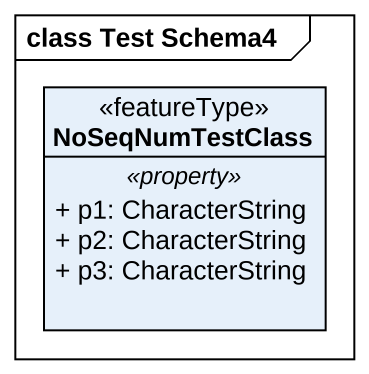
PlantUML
@startuml
mainframe class Test Schema4
hide circle
hide empty members
skinparam classAttributeIconSize 0
class NoSeqNumTestClass <<featureType>> {
  .. <<property>> ..
  + p1: CharacterString
  + p2: CharacterString
  + p3: CharacterString
}
@enduml
